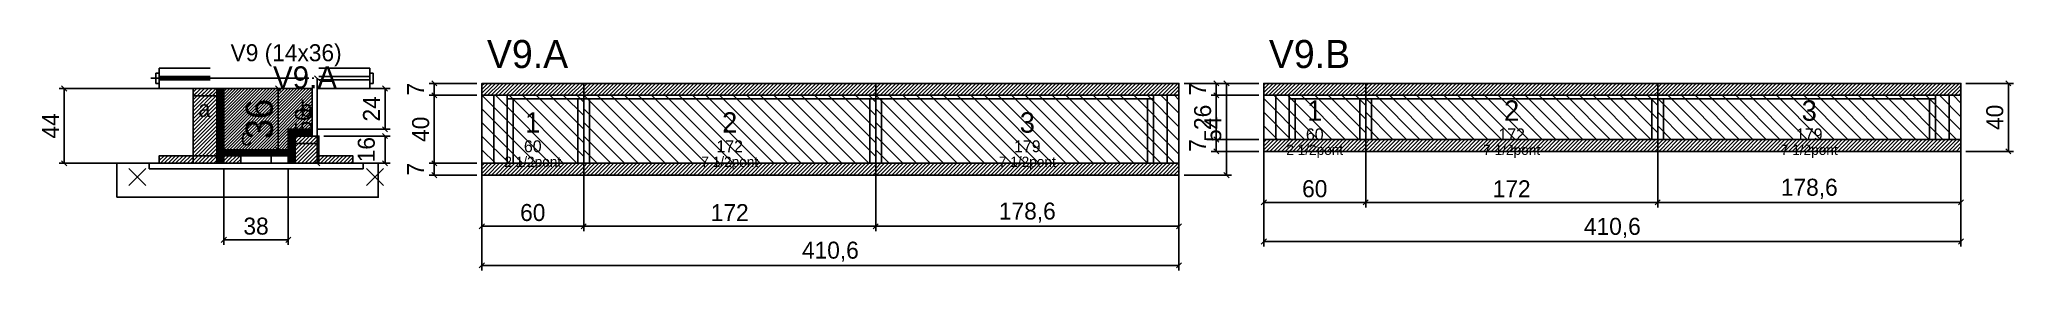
# Model space of a CAD drawing. Extents: x -69 to 1094, y -103 to 33.
import ezdxf
from ezdxf.enums import TextEntityAlignment as Align

# ---------------------------------------------------------------- set-up
doc = ezdxf.new("R2010")
doc.units = 0
for name, color, linetype in [('5', 5, 'Continuous'), ('barrote', 126, 'Continuous'), ('CONCRETO', 251, 'Continuous'), ('COTA', 241, 'Continuous'), ('Cota Seção (2x)', 241, 'Continuous'), ('detalhes', 7, 'Continuous'), ('Hachura', 251, 'Continuous'), ('Madeira', 126, 'Continuous'), ('NOMENCLATURA', 7, 'Continuous'), ('Painéis', 200, 'Continuous'), ('presilha', 224, 'Continuous'), ('Reaproveitamento', 30, 'Continuous'), ('SARR_2.2x7', 40, 'Continuous'), ('SARR_3.5x7', 81, 'Continuous'), ('SCO-___-LAJ', 224, 'Continuous'), ('TENSOR', 224, 'Continuous'), ('texto', 7, 'Continuous'), ('Texto Seção', 7, 'Continuous')]:
    doc.layers.add(name, color=color, linetype=linetype)
doc.dimstyles.new('PAINEL', dxfattribs={"dimtxt": 10, "dimasz": 3, "dimexe": 3, "dimexo": 3, "dimgap": 3, "dimtad": 1, "dimblk": 'OBLIQUE', "dimblk1": 'OBLIQUE', "dimcen": 2.5, "dimclrd": 4, "dimclre": 4, "dimclrt": 240, "dimazin": 3, "dimtfac": 1, "dimtmove": 0, "dimatfit": 3})
doc.dimstyles.new('SECAO2X', dxfattribs={"dimtxt": 16, "dimasz": 3, "dimexe": 3, "dimexo": 3, "dimgap": 3, "dimtad": 1, "dimblk": 'OBLIQUE', "dimblk1": 'OBLIQUE', "dimcen": 2.5, "dimclrd": 4, "dimclre": 4, "dimclrt": 240, "dimazin": 3, "dimtfac": 1, "dimtmove": 0, "dimatfit": 3})

# ---------------------------------------------------------------- blocks, each defined once
blk = doc.blocks.new('_OBLIQUE')
at = {"color": 0, "linetype": 'BYBLOCK'}
blk.add_line((-0.5, -0.5), (0.5, 0.5), dxfattribs=at)

msp = doc.modelspace()

# ---------------------------------------------------------------- hatches: boundary and pattern name
at = {"layer": 'COTA'}
h = msp.add_hatch(dxfattribs=at)
h.set_pattern_fill('ANSI31', scale=0.4)
h.paths.add_polyline_path([(40, -32), (40, 4), (92, 4), (92, -20), (78, -20), (78, -32)])
h = msp.add_hatch(dxfattribs=at)
h.set_pattern_fill('ANSI31', scale=0.5)
h.paths.add_polyline_path([(192, 0), (252, 0), (252, 7), (192, 7)])
h = msp.add_hatch(dxfattribs=at)
h.set_pattern_fill('ANSI31', scale=0.5)
h.paths.add_polyline_path([(252, 0), (424, 0), (424, 7), (252, 7)])
h = msp.add_hatch(dxfattribs=at)
h.set_pattern_fill('ANSI31', scale=0.5)
h.paths.add_polyline_path([(424, 0), (602.6, 0), (602.6, 7), (424, 7)])
h = msp.add_hatch(dxfattribs=at)
h.set_pattern_fill('ANSI31', scale=0.5)
h.paths.add_polyline_path([(652.6, 0), (712.6, 0), (712.6, 7), (652.6, 7)])
h = msp.add_hatch(dxfattribs=at)
h.set_pattern_fill('ANSI31', scale=0.5)
h.paths.add_polyline_path([(712.6, 0), (884.6, 0), (884.6, 7), (712.6, 7)])
h = msp.add_hatch(dxfattribs=at)
h.set_pattern_fill('ANSI31', scale=0.5)
h.paths.add_polyline_path([(884.6, 0), (1063.2, 0), (1063.2, 7), (884.6, 7)])
h = msp.add_hatch(dxfattribs=at)
h.set_pattern_fill('ANSI31', scale=0.5)
h.paths.add_polyline_path([(652.6, -33), (712.6, -33), (712.6, -26), (652.6, -26)])
h = msp.add_hatch(dxfattribs=at)
h.set_pattern_fill('ANSI31', scale=0.5)
h.paths.add_polyline_path([(712.6, -33), (884.6, -33), (884.6, -26), (712.6, -26)])
h = msp.add_hatch(dxfattribs=at)
h.set_pattern_fill('ANSI31', scale=0.5)
h.paths.add_polyline_path([(884.6, -33), (1063.2, -33), (1063.2, -26), (884.6, -26)])
h = msp.add_hatch(dxfattribs=at)
h.set_pattern_fill('ANSI31', scale=0.5)
h.paths.add_polyline_path([(192, -47), (252, -47), (252, -40), (192, -40)])
h = msp.add_hatch(dxfattribs=at)
h.set_pattern_fill('ANSI31', scale=0.5)
h.paths.add_polyline_path([(252, -47), (424, -47), (424, -40), (252, -40)])
h = msp.add_hatch(dxfattribs=at)
h.set_pattern_fill('ANSI31', scale=0.5)
h.paths.add_polyline_path([(424, -47), (602.6, -47), (602.6, -40), (424, -40)])
at = {"layer": 'Hachura'}
h = msp.add_hatch(dxfattribs=at)
h.set_pattern_fill('ANSI31', scale=0.5)
h.paths.add_polyline_path([(22, -40), (36, -40), (36, 4), (22, 4)])
h = msp.add_hatch(dxfattribs=at)
h.set_pattern_fill('ANSI31', scale=0.5)
h.paths.add_polyline_path([(22, -0.4), (36, -0.4), (36, 4), (22, 4)])
h = msp.add_hatch(dxfattribs=at)
h.set_pattern_fill('SOLID')
h.paths.add_polyline_path([(36, -40), (40, -40), (40, 4), (36, 4)])
h = msp.add_hatch(dxfattribs=at)
h.set_pattern_fill('SOLID')
h.paths.add_polyline_path([(78, -24), (92, -24), (92, -20), (78, -20)])
h = msp.add_hatch(dxfattribs=at)
h.set_pattern_fill('SOLID')
h.paths.add_polyline_path([(40, -35.6), (78, -35.6), (78, -32), (40, -32)])
h = msp.add_hatch(dxfattribs=at)
h.set_pattern_fill('SOLID')
h.paths.add_polyline_path([(78, -40), (82, -40), (82, -24), (78, -24)])
h = msp.add_hatch(dxfattribs=at)
h.set_pattern_fill('ANSI31', scale=0.5)
h.paths.add_polyline_path([(82, -40), (96, -40), (96, -24), (82, -24)])
h = msp.add_hatch(dxfattribs=at)
h.set_pattern_fill('ANSI31', scale=0.5)
h.paths.add_polyline_path([(82, -28.4), (96, -28.4), (96, -24), (82, -24)])
h = msp.add_hatch(dxfattribs=at)
h.set_pattern_fill('ANSI31', scale=0.5)
h.paths.add_polyline_path([(2, -40), (22, -40), (22, -35.6), (2, -35.6)])
h = msp.add_hatch(dxfattribs=at)
h.set_pattern_fill('ANSI31', scale=0.5)
h.paths.add_polyline_path([(40, -40), (50, -40), (50, -35.6), (40, -35.6)])
h = msp.add_hatch(dxfattribs=at)
h.set_pattern_fill('ANSI31', scale=0.5)
h.paths.add_polyline_path([(96, -40), (116, -40), (116, -35.6), (96, -35.6)])

# ---------------------------------------------------------------- linework, layer by layer
for p, q in [((0, 13), (0, 7)), ((2, 13), (0, 13)), ((2, 16), (32, 16)), ((2, 16), (2, 4)), ((96, 16), (126, 16)), ((126, 16), (126, 4)), ((126, 13), (128, 13)), ((128, 13), (128, 7)), ((2, 7), (0, 7)), ((2, 11), (32, 11)), ((2, 9), (32, 9)), ((2, 4), (32, 4)), ((96, 11), (126, 11)), ((96, 9), (126, 9)), ((96, 4), (126, 4)), ((126, 7), (128, 7))]:
    msp.add_line(p, q)
at = {"layer": 'barrote'}
msp.add_lwpolyline([(-23, -60), (131, -60), (131, -40), (-23, -40)], close=True, dxfattribs=at)
at = {"layer": 'CONCRETO'}
msp.add_lwpolyline([(40, -32), (40, 4), (92, 4), (92, -20), (78, -20), (78, -32)], close=True, dxfattribs=at)
at = {"layer": 'Madeira'}
for points in [[(22, -40), (36, -40), (36, 4), (22, 4)], [(22, -0.4), (36, -0.4), (36, 4), (22, 4)], [(82, -40), (96, -40), (96, -24), (82, -24)], [(82, -28.4), (96, -28.4), (96, -24), (82, -24)], [(2, -40), (22, -40), (22, -35.6), (2, -35.6)], [(22, -40), (36, -40), (36, -35.6), (22, -35.6)], [(40, -40), (50, -40), (50, -35.6), (40, -35.6)], [(68, -40), (78, -40), (78, -35.6), (68, -35.6)], [(96, -40), (116, -40), (116, -35.6), (96, -35.6)]]:
    msp.add_lwpolyline(points, close=True, dxfattribs=at)
at = {"layer": 'Painéis'}
for p, q in [((192, 0), (252, 0)), ((192, -40), (192, 0)), ((252, -40), (252, 0)), ((252, -40), (252, 0)), ((252, 0), (424, 0)), ((252, -40), (252, 0)), ((424, -40), (424, 0)), ((424, -40), (424, 0)), ((424, 0), (602.6, 0)), ((424, -40), (424, 0)), ((602.6, -40), (602.6, 0)), ((652.6, 0), (712.6, 0)), ((652.6, -26), (652.6, 0)), ((712.6, -26), (712.6, 0)), ((712.6, -26), (712.6, 0)), ((712.6, 0), (884.6, 0)), ((712.6, -26), (712.6, 0)), ((884.6, -26), (884.6, 0)), ((884.6, -26), (884.6, 0)), ((884.6, 0), (1063.2, 0)), ((884.6, -26), (884.6, 0)), ((1063.2, -26), (1063.2, 0)), ((652.6, -26), (712.6, -26)), ((712.6, -26), (884.6, -26)), ((884.6, -26), (1063.2, -26)), ((192, -40), (252, -40)), ((252, -40), (424, -40)), ((424, -40), (602.6, -40))]:
    msp.add_line(p, q, dxfattribs=at)
for points in [[(36, -40), (40, -40), (40, 4), (36, 4)], [(78, -24), (92, -24), (92, -20), (78, -20)], [(40, -35.6), (78, -35.6), (78, -32), (40, -32)], [(78, -40), (82, -40), (82, -24), (78, -24)]]:
    msp.add_lwpolyline(points, close=True, dxfattribs=at)
at = {"layer": 'presilha'}
for p, q in [((-16, -53), (-6, -43)), ((-16, -43), (-6, -53)), ((124, -53), (134, -43)), ((124, -43), (134, -53))]:
    msp.add_line(p, q, dxfattribs=at)
at = {"layer": 'Reaproveitamento', "color": 30}
for p, q in [((232, -40), (192, 0)), ((240, -40), (200, 0)), ((248, -40), (208, 0)), ((252, -36), (216, 0)), ((252, -28), (224, 0)), ((252, -20), (232, 0)), ((252, -12), (240, 0)), ((252, -4), (248, 0)), ((292, -40), (252, 0)), ((300, -40), (260, 0)), ((308, -40), (268, 0)), ((316, -40), (276, 0)), ((324, -40), (284, 0)), ((332, -40), (292, 0)), ((340, -40), (300, 0)), ((348, -40), (308, 0)), ((356, -40), (316, 0)), ((364, -40), (324, 0)), ((372, -40), (332, 0)), ((380, -40), (340, 0)), ((388, -40), (348, 0)), ((396, -40), (356, 0)), ((404, -40), (364, 0)), ((412, -40), (372, 0)), ((420, -40), (380, 0)), ((424, -36), (388, 0)), ((424, -28), (396, 0)), ((424, -20), (404, 0)), ((424, -12), (412, 0)), ((424, -4), (420, 0)), ((464, -40), (424, 0)), ((472, -40), (432, 0)), ((480, -40), (440, 0)), ((488, -40), (448, 0)), ((496, -40), (456, 0)), ((504, -40), (464, 0)), ((512, -40), (472, 0)), ((520, -40), (480, 0)), ((528, -40), (488, 0)), ((536, -40), (496, 0)), ((544, -40), (504, 0)), ((552, -40), (512, 0)), ((560, -40), (520, 0)), ((568, -40), (528, 0)), ((576, -40), (536, 0)), ((584, -40), (544, 0)), ((592, -40), (552, 0)), ((600, -40), (560, 0)), ((602.6, -34.6), (568, 0)), ((602.6, -26.6), (576, 0)), ((602.6, -18.6), (584, 0)), ((602.6, -10.6), (592, 0)), ((602.6, -2.6), (600, 0)), ((684.6, -26), (658.6, 0)), ((692.6, -26), (666.6, 0)), ((700.6, -26), (674.6, 0)), ((708.6, -26), (682.6, 0)), ((712.6, -22), (690.6, 0)), ((712.6, -14), (698.6, 0)), ((712.6, -6), (706.6, 0)), ((744.6, -26), (718.6, 0)), ((752.6, -26), (726.6, 0)), ((760.6, -26), (734.6, 0)), ((768.6, -26), (742.6, 0)), ((776.6, -26), (750.6, 0)), ((784.6, -26), (758.6, 0)), ((792.6, -26), (766.6, 0)), ((800.6, -26), (774.6, 0)), ((808.6, -26), (782.6, 0)), ((816.6, -26), (790.6, 0)), ((824.6, -26), (798.6, 0)), ((832.6, -26), (806.6, 0)), ((840.6, -26), (814.6, 0)), ((848.6, -26), (822.6, 0)), ((856.6, -26), (830.6, 0)), ((864.6, -26), (838.6, 0)), ((872.6, -26), (846.6, 0)), ((880.6, -26), (854.6, 0)), ((884.6, -22), (862.6, 0)), ((884.6, -14), (870.6, 0)), ((884.6, -6), (878.6, 0)), ((916.6, -26), (890.6, 0)), ((924.6, -26), (898.6, 0)), ((932.6, -26), (906.6, 0)), ((940.6, -26), (914.6, 0)), ((948.6, -26), (922.6, 0)), ((956.6, -26), (930.6, 0)), ((964.6, -26), (938.6, 0)), ((972.6, -26), (946.6, 0)), ((980.6, -26), (954.6, 0)), ((988.6, -26), (962.6, 0)), ((996.6, -26), (970.6, 0)), ((1004.6, -26), (978.6, 0)), ((1012.6, -26), (986.6, 0)), ((1020.6, -26), (994.6, 0)), ((1028.6, -26), (1002.6, 0)), ((1036.6, -26), (1010.6, 0)), ((1044.6, -26), (1018.6, 0)), ((1052.6, -26), (1026.6, 0)), ((1060.6, -26), (1034.6, 0)), ((1063.2, -20.6), (1042.6, 0)), ((1063.2, -12.6), (1050.6, 0)), ((1063.2, -4.6), (1058.6, 0)), ((224, -40), (192, -8)), ((284, -40), (252, -8)), ((456, -40), (424, -8)), ((676.6, -26), (652.6, -2)), ((668.6, -26), (652.6, -10)), ((736.6, -26), (712.6, -2)), ((728.6, -26), (712.6, -10)), ((908.6, -26), (884.6, -2)), ((900.6, -26), (884.6, -10)), ((216, -40), (192, -16)), ((276, -40), (252, -16)), ((448, -40), (424, -16)), ((660.6, -26), (652.6, -18)), ((720.6, -26), (712.6, -18)), ((892.6, -26), (884.6, -18)), ((208, -40), (192, -24)), ((200, -40), (192, -32)), ((268, -40), (252, -24)), ((260, -40), (252, -32)), ((440, -40), (424, -24)), ((432, -40), (424, -32)), ((652.6, -26), (652.6, -26)), ((712.6, -26), (712.6, -26)), ((884.6, -26), (884.6, -26)), ((192, -40), (192, -40)), ((252, -40), (252, -40)), ((424, -40), (424, -40))]:
    msp.add_line(p, q, dxfattribs=at)
at = {"layer": 'SARR_2.2x7'}
for p, q in [((199, -40), (199, 0)), ((595.6, -40), (595.6, 0)), ((659.6, -26), (659.6, 0)), ((1056.2, -26), (1056.2, 0)), ((207, -2.2), (252, -2.2)), ((252, -2.2), (424, -2.2)), ((424, -2.2), (587.6, -2.2)), ((667.6, -2.2), (712.6, -2.2)), ((712.6, -2.2), (884.6, -2.2)), ((884.6, -2.2), (1048.2, -2.2))]:
    msp.add_line(p, q, dxfattribs=at)
at = {"layer": 'SARR_3.5x7'}
for p, q in [((207, -40), (207, 0)), ((252, -40), (252, 0)), ((252, -40), (252, 0)), ((424, -40), (424, 0)), ((424, -40), (424, 0)), ((587.6, -40), (587.6, 0)), ((667.6, -26), (667.6, 0)), ((712.6, -26), (712.6, 0)), ((712.6, -26), (712.6, 0)), ((884.6, -26), (884.6, 0)), ((884.6, -26), (884.6, 0)), ((1048.2, -26), (1048.2, 0)), ((210.5, -40), (210.5, -2.2)), ((248.5, -40), (248.5, -2.2)), ((255.5, -40), (255.5, -2.2)), ((420.5, -40), (420.5, -2.2)), ((427.5, -40), (427.5, -2.2)), ((584.1, -40), (584.1, -2.2)), ((671.1, -26), (671.1, -2.2)), ((709.1, -26), (709.1, -2.2)), ((716.1, -26), (716.1, -2.2)), ((881.1, -26), (881.1, -2.2)), ((888.1, -26), (888.1, -2.2)), ((1044.7, -26), (1044.7, -2.2)), ((667.6, -26), (671.1, -26)), ((709.1, -26), (712.6, -26)), ((712.6, -26), (716.1, -26)), ((881.1, -26), (884.6, -26)), ((884.6, -26), (888.1, -26)), ((1044.7, -26), (1048.2, -26)), ((207, -40), (210.5, -40)), ((248.5, -40), (252, -40)), ((252, -40), (255.5, -40)), ((420.5, -40), (424, -40)), ((424, -40), (427.5, -40)), ((584.1, -40), (587.6, -40))]:
    msp.add_line(p, q, dxfattribs=at)
at = {"layer": 'SCO-___-LAJ'}
for points in [[(192, 0), (252, 0), (252, 7), (192, 7)], [(252, 0), (424, 0), (424, 7), (252, 7)], [(424, 0), (602.6, 0), (602.6, 7), (424, 7)], [(652.6, 0), (712.6, 0), (712.6, 7), (652.6, 7)], [(712.6, 0), (884.6, 0), (884.6, 7), (712.6, 7)], [(884.6, 0), (1063.2, 0), (1063.2, 7), (884.6, 7)], [(652.6, -33), (712.6, -33), (712.6, -26), (652.6, -26)], [(712.6, -33), (884.6, -33), (884.6, -26), (712.6, -26)], [(884.6, -33), (1063.2, -33), (1063.2, -26), (884.6, -26)], [(-4, -43.2), (122, -43.2), (122, -40), (-4, -40)], [(192, -47), (252, -47), (252, -40), (192, -40)], [(252, -47), (424, -47), (424, -40), (252, -40)], [(424, -47), (602.6, -47), (602.6, -40), (424, -40)]]:
    msp.add_lwpolyline(points, close=True, dxfattribs=at)
at = {"layer": 'TENSOR'}
msp.add_line((-3, 10), (90, 10), dxfattribs=at)

# ---------------------------------------------------------------- texts
at = {"layer": '5'}
for s, height, p in [('1', 12, (222, -16)), ('2', 12, (338, -16)), ('3', 12, (513.3, -16)), ('1', 12, (682.6, -9)), ('2', 12, (798.6, -9)), ('3', 12, (973.9, -9)), ('60', 7, (682.6, -23)), ('172', 7, (798.6, -23)), ('179', 7, (973.9, -23)), ('60', 7, (222, -30)), ('172', 7, (338, -30)), ('179', 7, (513.3, -30))]:
    msp.add_text(s, height=height, dxfattribs=at).set_placement(p, align=Align.MIDDLE_CENTER)
at = {"layer": 'detalhes'}
for s, p in [('a', (25, -12.7)), ('b', (85, -12.7)), ('c', (50, -29.5))]:
    msp.add_text(s, height=9.6, dxfattribs=at).set_placement(p)
at = {"layer": 'NOMENCLATURA'}
for s, p in [('V9.A', (195, 16)), ('V9.B', (655.6, 16))]:
    msp.add_text(s, height=16.5, dxfattribs=at).set_placement(p)
at = {"layer": 'texto', "char_height": 6, "attachment_point": 5}
for s, insert in [('2 1/2pont', (682.6, -33)), ('7 1/2pont', (798.6, -33)), ('7 1/2pont', (973.9, -33)), ('2 1/2pont', (222, -40)), ('7 1/2pont', (338, -40)), ('7 1/2pont', (513.3, -40))]:
    msp.add_mtext(s, dxfattribs=dict(at, insert=insert))
at = {"layer": 'Texto Seção'}
for s, height, p in [('V9 (14x36)', 10, (44, 20)), ('V9.A', 13, (69, 4))]:
    msp.add_text(s, height=height, dxfattribs=at).set_placement(p)

# ---------------------------------------------------------------- dimensions: what is measured, and where the dimension line sits
at = {"layer": 'COTA'}
for base, p1, p2 in [((-54, -40), (2, -40), (22, 4)), ((95, -40), (96, -40), (96, 10)), ((135, -20), (92, -20), (92, 4)), ((164, 0), (192, 0), (192, 7)), ((164, -40), (192, -40), (192, 0)), ((630.6, -47), (602.6, -47), (602.6, 7)), ((624.6, 0), (652.6, 0), (652.6, 7)), ((624.6, -26), (652.6, -26), (652.6, 0)), ((1091.2, -33), (1063.2, -33), (1063.2, 7)), ((135, -40), (96, -40), (96, -24)), ((624.6, -33), (652.6, -33), (652.6, -26)), ((164, -47), (192, -47), (192, -40))]:
    msp.add_linear_dim(base=base, p1=p1, p2=p2, angle=90, dimstyle='PAINEL', dxfattribs=at).render()
for base, p1, p2 in [((652.6, -63), (652.6, -26), (712.6, -26)), ((652.6, -86), (652.6, -26), (1063.2, -26)), ((712.6, -63), (712.6, -26), (884.6, -26)), ((884.6, -63), (884.6, -26), (1063.2, -26)), ((40, -85), (40, -40), (78, -40)), ((192, -77), (192, -40), (252, -40)), ((192, -100), (192, -40), (602.6, -40)), ((252, -77), (252, -40), (424, -40)), ((424, -77), (424, -40), (602.6, -40))]:
    msp.add_linear_dim(base=base, p1=p1, p2=p2, dimstyle='PAINEL', dxfattribs=at).render()
at = {"layer": 'Cota Seção (2x)'}
msp.add_linear_dim(base=(72, -32), p1=(40, -32), p2=(40, 4), angle=90, dimstyle='SECAO2X', dxfattribs=at).render()

doc.saveas('drawing.dxf')
